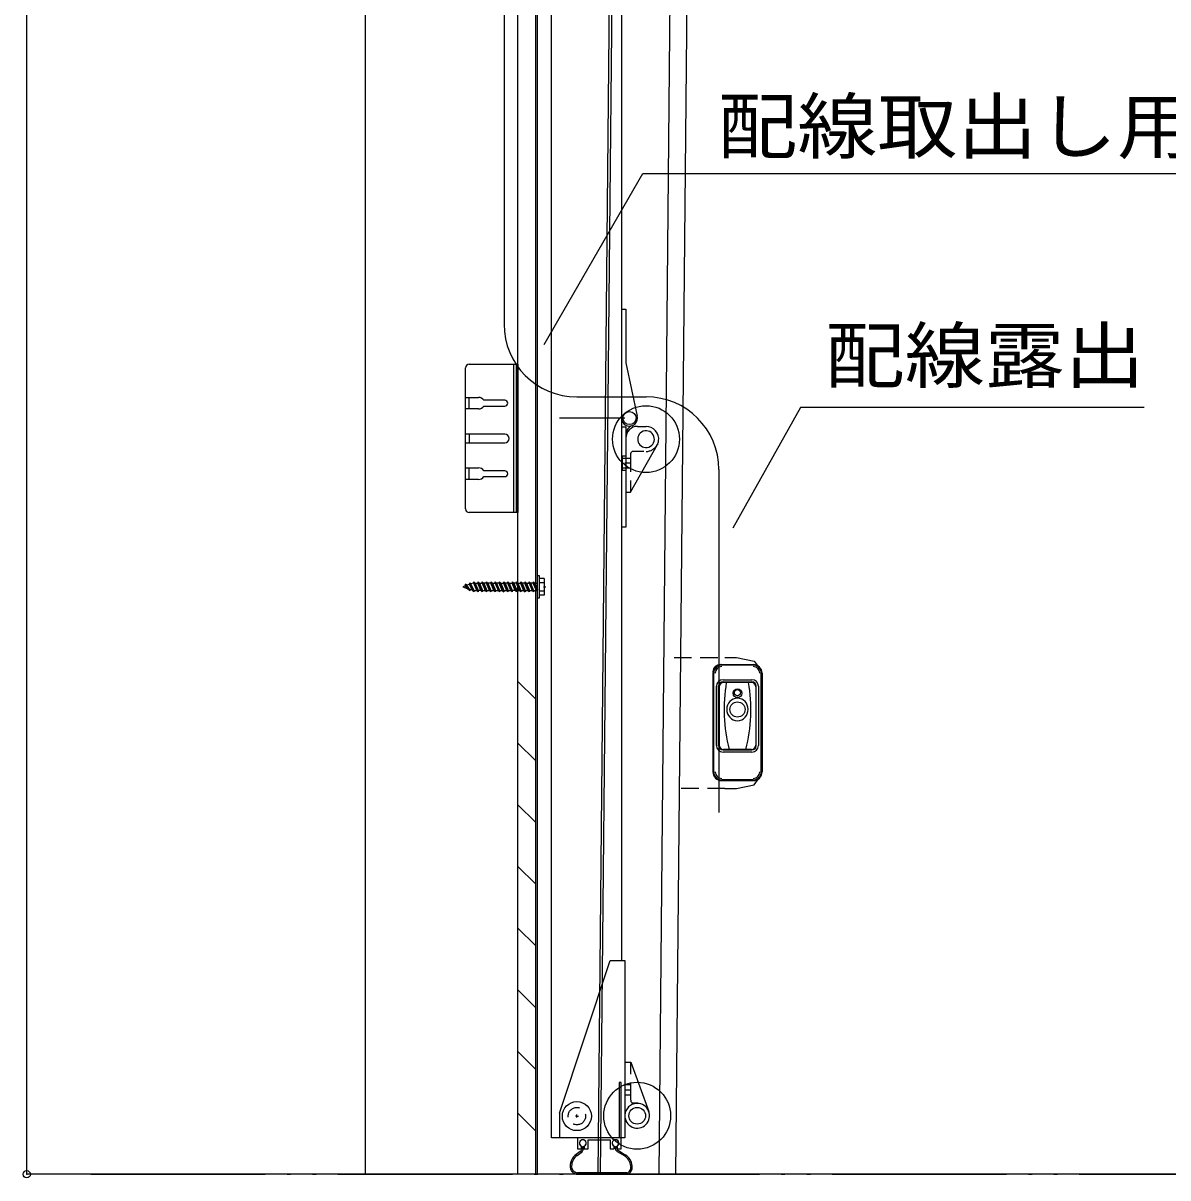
# Model space of a CAD drawing. Units: millimetres, scale not verified. Extents: x -11000 to 565, y -4772 to 3349.
# Drawn here: x -10937 to -10150, y -297 to 497 of the extents above; entities that cross this region are included whole.
import ezdxf
from ezdxf.enums import TextEntityAlignment as Align

# ---------------------------------------------------------------- set-up
doc = ezdxf.new("R2010")
doc.units = ezdxf.units.MM
doc.header["$LTSCALE"] = 10
doc.header["$PDMODE"] = 32
doc.header["$PDSIZE"] = 5
doc.linetypes.add('DASHED1', pattern=[1.8, 1.2, -0.6])
doc.linetypes.add('LONG_DASHED_DOUBLE_DOTTED', pattern=[17, 12, -1.5, 0.25, -1.5, 0.25, -1.5])
for name, color, linetype in [('8-1_ADD_LINE', 7, 'Continuous'), ('8-4', 7, 'Continuous'), ('8-5', 7, 'Continuous'), ('8-6', 7, 'Continuous'), ('8-D', 7, 'Continuous'), ('8-E', 7, 'Continuous'), ('8-F', 7, 'Continuous')]:
    doc.layers.add(name, color=color, linetype=linetype)
doc.styles.add('ＭＳ ゴシック', font='')
doc.styles.get('ＭＳ ゴシック').set_extended_font_data('MS Gothic')

msp = doc.modelspace()

# ---------------------------------------------------------------- linework, layer by layer
at = {"layer": '8-1_ADD_LINE'}
for p, q in [((-10702.01, 2704.31), (-10702.01, -294.12)), ((-10585.01, 2704.31), (-10585.01, -294.12)), ((-10597.01, -294.12), (-10597.01, 2155.88)), ((-10585.01, 32.81), (-10597.01, 44.81)), ((-10597.01, 2.38), (-10585.01, -9.62)), ((-10597.01, -40.05), (-10585.01, -52.05)), ((-10585.01, -94.47), (-10597.01, -82.47)), ((-10597.01, -124.9), (-10585.01, -136.9)), ((-10585.01, -179.33), (-10597.01, -167.33)), ((-10597.01, -209.75), (-10585.01, -221.75)), ((-10585.01, -264.18), (-10597.01, -252.18)), ((-6725.23, -294.12), (-10928.63, -294.12))]:
    msp.add_line(p, q, dxfattribs=at)
at = {"layer": '8-1_ADD_LINE', "linetype": 'LONG_DASHED_DOUBLE_DOTTED'}
msp.add_line((-10890.83, -294.12), (-6725.23, -294.12), dxfattribs=at)
at = {"layer": '8-4', "linetype": 'DASHED1'}
for p, q in [((-10489.58, 61.13), (-10454.58, 61.13)), ((-10454.58, -28.87), (-10489.58, -28.87))]:
    msp.add_line(p, q, dxfattribs=at)
at = {"layer": '8-4'}
for p, q in [((-10456.86, 56.42), (-10435.06, 56.42)), ((-10435.11, 55.97), (-10456.81, 55.97)), ((-10462.86, 50.42), (-10462.86, -17.38)), ((-10462.31, -17.43), (-10462.31, 50.47)), ((-10429.61, -17.43), (-10429.61, 50.47)), ((-10429.06, 50.42), (-10429.06, -17.38)), ((-10460.41, 0.67), (-10460.41, 41.47)), ((-10458.91, 0.67), (-10458.91, 41.47)), ((-10458.56, 41.12), (-10458.56, 1.02)), ((-10455.91, 45.97), (-10436.01, 45.97)), ((-10455.91, 44.47), (-10436.01, 44.47)), ((-10436.36, 44.12), (-10455.56, 44.12)), ((-10433.36, 41.12), (-10433.36, 1.02)), ((-10433.01, 0.67), (-10433.01, 41.47)), ((-10431.51, 41.47), (-10431.51, 0.67)), ((-10455.91, -2.33), (-10436.01, -2.33)), ((-10436.01, -3.83), (-10455.91, -3.83)), ((-10436.36, -1.98), (-10455.56, -1.98)), ((-10456.86, -23.38), (-10435.06, -23.38)), ((-10435.11, -22.93), (-10456.81, -22.93))]:
    msp.add_line(p, q, dxfattribs=at)
for points in [[(-10743.63, -294.12), (-10934.89, -294.12), (-10934.89, 2155.88), (-10934.89, 2524.88), (-10743.63, 2524.88)], [(-10454.58, 61.13), (-10446.58, 61.13), (-10434.58, 58.63), (-10432.51, 55.88)], [(-10454.58, -28.87), (-10446.58, -28.87), (-10434.58, -26.37), (-10431.4, -22.12)]]:
    msp.add_lwpolyline(points, dxfattribs=at)
for centre, radius in [((-10445.96, 36.62), 3), ((-10445.96, 37.07), 2.1), ((-10445.96, 25.52), 5.2)]:
    msp.add_circle(centre, radius, dxfattribs=at)
for centre, radius, start, end in [((-10457.86, 51.42), 5, 90, 180), ((-10456.86, 50.42), 6, 90, 180), ((-10456.81, 50.47), 5.5, 90, 180), ((-10435.11, 50.47), 5.5, 0, 90), ((-10435.06, 50.42), 6, 0, 90), ((-10456.81, 50.47), 4.5, 90, 180), ((-10435.11, 50.47), 4.5, 0, 90), ((-10455.91, 41.47), 4.5, 90, 180), ((-10455.91, 41.47), 3, 90, 180), ((-10455.56, 41.12), 3, 90, 180), ((-10345.42, 25.52), 109.79, 170.24585, 194.50639), ((-10546.5, 25.52), 109.79, 345.49361, 9.75415), ((-10436.36, 41.12), 3, 0, 90), ((-10436.01, 41.47), 4.5, 0, 90), ((-10436.01, 41.47), 3, 0, 90), ((-10445.44, 25.52), 7.87, 93.7681, 266.2319), ((-10446.48, 25.52), 7.87, 273.7681, 86.2319), ((-10455.91, 0.67), 4.5, 180, 270), ((-10455.91, 0.67), 3, 180, 270), ((-10455.56, 1.02), 3, 180, 270), ((-10436.36, 1.02), 3, 270, 0), ((-10436.01, 0.67), 3, 270, 0), ((-10436.01, 0.67), 4.5, 270, 0), ((-10456.86, -17.38), 6, 180, 270), ((-10456.81, -17.43), 5.5, 180, 270), ((-10456.81, -17.43), 4.5, 180, 270), ((-10435.11, -17.43), 5.5, 270, 0), ((-10435.11, -17.43), 4.5, 270, 0), ((-10435.06, -17.38), 6, 270, 0)]:
    msp.add_arc(centre, radius, start, end, dxfattribs=at)
msp.add_point((-10934.89, -294.12), dxfattribs=at)
at = {"layer": '8-5'}
for p, q in [((-10583.41, -294.12), (-10583.41, 2505.88)), ((-10541.9, -294.12), (-10519.62, 2007.94)), ((-10518.02, 2007.95), (-10540.3, -294.11)), ((-10499.93, -294.12), (-10478.03, 2007.95)), ((-10466.64, 2007.44), (-10488.53, -294.12))]:
    msp.add_line(p, q, dxfattribs=at)
at = {"layer": '8-6'}
for p, q in [((-10606.54, 2661.87), (-10606.54, 290.46)), ((-10556.54, 240.46), (-10508.77, 240.46)), ((-10458.77, 190.46), (-10458.77, -45.3))]:
    msp.add_line(p, q, dxfattribs=at)
for points in [[(-10579.03, 276.38), (-10511.14, 393.98), (-9700, 393.98)], [(-10166.11, 233.22), (-10402.49, 233.22), (-10449.2, 150.17)]]:
    msp.add_lwpolyline(points, dxfattribs=at)
for centre, start, end in [((-10556.54, 290.46), 180, 270), ((-10508.77, 190.46), 0, 90)]:
    msp.add_arc(centre, 50, start, end, dxfattribs=at)
at = {"layer": '8-D'}
for p, q in [((-10630.22, 111.52), (-10630.18, 112.6)), ((-10626.32, 112.36), (-10624.25, 107.36)), ((-10623.42, 112.36), (-10621.6, 112.36)), ((-10621.6, 112.36), (-10621.48, 113.36)), ((-10621.6, 112.36), (-10619.53, 107.36)), ((-10618.7, 112.36), (-10620.52, 112.36)), ((-10615.78, 112.36), (-10617.62, 112.36)), ((-10614.54, 112.36), (-10612.72, 112.36)), ((-10612.72, 112.36), (-10612.59, 113.36)), ((-10612.72, 112.36), (-10610.65, 107.36)), ((-10609.82, 112.36), (-10611.64, 112.36)), ((-10608.74, 112.36), (-10606.92, 112.36)), ((-10606.92, 112.36), (-10606.79, 113.36)), ((-10606.92, 112.36), (-10604.85, 107.36)), ((-10604.02, 112.36), (-10605.84, 112.36)), ((-10602.94, 112.36), (-10601.09, 112.36)), ((-10599.85, 112.36), (-10600.81, 113.36)), ((-10598.03, 112.36), (-10599.85, 112.36)), ((-10596.95, 112.36), (-10595.13, 112.36)), ((-10595.13, 112.36), (-10595.01, 113.36)), ((-10595.13, 112.36), (-10593.06, 107.36)), ((-10592.23, 112.36), (-10594.05, 112.36)), ((-10591.15, 112.36), (-10589.33, 112.36)), ((-10589.33, 112.36), (-10589.21, 113.36)), ((-10589.33, 112.36), (-10587.26, 107.36)), ((-10586.41, 112.36), (-10588.25, 112.36)), ((-10585.31, 112.36), (-10583.41, 112.36)), ((-10578.91, 115.64), (-10582.41, 115.64)), ((-10582.41, 112.75), (-10578.91, 112.75)), ((-10630.3, 108.22), (-10632.03, 110.88)), ((-10616.63, 107.36), (-10615.68, 106.36)), ((-10601.95, 107.36), (-10600.99, 106.36)), ((-10598.86, 107.36), (-10600.86, 107.36)), ((-10582.41, 106.98), (-10578.91, 106.98)), ((-10579.43, 109.88), (-10577.69, 109.88))]:
    msp.add_line(p, q, dxfattribs=at)
for points in [[(-10630.22, 111.52), (-10632.03, 110.88), (-10633.08, 111.56), (-10630.18, 107.12), (-10631.86, 108.78), (-10633, 110.53), (-10633.08, 111.56)], [(-10630.22, 111.52), (-10628.37, 107.54), (-10627.28, 106.36)], [(-10627.38, 112.36), (-10627.88, 112.36), (-10629.28, 111.86), (-10630.18, 112.6), (-10627.28, 106.36), (-10627.19, 107.36), (-10629.28, 111.86)], [(-10625.33, 107.36), (-10627.38, 112.31), (-10627.28, 113.36)], [(-10622.43, 107.36), (-10624.25, 107.36), (-10624.38, 106.36), (-10627.28, 113.36), (-10626.32, 112.36), (-10624.5, 112.36)], [(-10624.38, 113.36), (-10623.42, 112.36), (-10621.35, 107.36), (-10621.48, 106.36)], [(-10621.35, 107.36), (-10619.53, 107.36), (-10618.58, 106.36), (-10621.48, 113.36), (-10620.52, 112.36), (-10618.45, 107.36), (-10618.58, 106.36)], [(-10618.45, 107.36), (-10616.63, 107.36), (-10618.7, 112.36), (-10618.58, 113.36), (-10617.62, 112.36), (-10615.55, 107.36), (-10615.68, 106.36), (-10618.58, 113.36)], [(-10613.55, 107.36), (-10615.6, 112.31), (-10615.49, 113.36)], [(-10615.55, 107.36), (-10613.55, 107.36), (-10612.59, 106.36), (-10615.49, 113.36), (-10614.54, 112.36), (-10612.46, 107.36), (-10612.59, 106.36)], [(-10612.46, 107.36), (-10610.65, 107.36), (-10609.69, 106.36), (-10612.59, 113.36), (-10611.64, 112.36), (-10609.56, 107.36), (-10609.69, 106.36)], [(-10607.75, 107.36), (-10609.82, 112.36), (-10609.69, 113.36)], [(-10609.56, 107.36), (-10607.75, 107.36), (-10606.79, 106.36), (-10609.69, 113.36), (-10608.74, 112.36), (-10606.66, 107.36), (-10606.79, 106.36)], [(-10606.66, 107.36), (-10604.85, 107.36), (-10603.89, 106.36), (-10606.79, 113.36), (-10605.84, 112.36), (-10603.76, 107.36), (-10603.89, 106.36)], [(-10603.76, 107.36), (-10601.95, 107.36), (-10604.02, 112.36), (-10603.89, 113.36), (-10602.94, 112.36), (-10600.86, 107.36), (-10600.99, 106.36), (-10603.89, 113.36)], [(-10599.85, 112.36), (-10597.78, 107.36), (-10597.91, 106.36)], [(-10595.96, 107.36), (-10598.03, 112.36), (-10597.91, 113.36)], [(-10597.78, 107.36), (-10595.96, 107.36), (-10595.01, 106.36), (-10597.91, 113.36), (-10596.95, 112.36), (-10594.88, 107.36), (-10595.01, 106.36)], [(-10594.88, 107.36), (-10593.06, 107.36), (-10592.11, 106.36), (-10595.01, 113.36), (-10594.05, 112.36), (-10591.98, 107.36), (-10592.11, 106.36)], [(-10590.16, 107.36), (-10592.23, 112.36), (-10592.11, 113.36)], [(-10591.98, 107.36), (-10590.16, 107.36), (-10589.21, 106.36), (-10592.11, 113.36), (-10591.15, 112.36), (-10589.08, 107.36), (-10589.21, 106.36)], [(-10589.08, 107.36), (-10587.26, 107.36), (-10586.31, 106.36), (-10589.21, 113.36), (-10588.25, 112.36), (-10586.18, 107.36), (-10586.31, 106.36)], [(-10584.18, 107.36), (-10586.41, 112.36), (-10586.31, 113.36)], [(-10586.18, 107.36), (-10584.18, 107.36), (-10583.41, 106.86), (-10586.31, 113.36), (-10585.31, 112.36), (-10583.41, 108.09)], [(-10578.91, 115.64), (-10578.91, 104.09), (-10582.41, 104.09)], [(-10633, 110.53), (-10634.88, 109.86), (-10631.86, 108.78)], [(-10627.88, 107.36), (-10630.3, 108.22), (-10630.18, 107.12)], [(-10627.19, 107.36), (-10625.33, 107.36), (-10624.38, 106.36)]]:
    msp.add_lwpolyline(points, dxfattribs=at)
for points in [[(-10624.38, 113.36), (-10621.48, 106.36), (-10622.43, 107.36), (-10624.5, 112.36)], [(-10600.91, 112.31), (-10600.81, 113.36), (-10597.91, 106.36), (-10598.86, 107.36)], [(-10582.41, 102.11), (-10583.41, 102.11), (-10583.41, 117.61), (-10582.41, 117.61)]]:
    msp.add_lwpolyline(points, close=True, dxfattribs=at)
at = {"layer": '8-E'}
for p, q in [((-10630.51, 262.88), (-10597.01, 262.88)), ((-10600.01, 262.88), (-10600.01, 160.88)), ((-10598.01, 160.88), (-10598.01, 262.88)), ((-10633.01, 163.38), (-10633.01, 260.38)), ((-10633.01, 240.13), (-10624.01, 240.13)), ((-10630.51, 232.13), (-10630.51, 240.13)), ((-10624.01, 232.13), (-10633.01, 232.13)), ((-10606.01, 238.13), (-10620.54, 238.13)), ((-10620.54, 234.13), (-10606.01, 234.13)), ((-10606.01, 214.88), (-10633.01, 214.88)), ((-10630.51, 214.88), (-10630.51, 208.88)), ((-10633.01, 208.88), (-10606.01, 208.88)), ((-10633.01, 191.63), (-10624.01, 191.63)), ((-10630.51, 183.63), (-10630.51, 191.63)), ((-10624.01, 183.63), (-10633.01, 183.63)), ((-10606.01, 189.63), (-10620.54, 189.63)), ((-10620.54, 185.63), (-10606.01, 185.63))]:
    msp.add_line(p, q, dxfattribs=at)
msp.add_lwpolyline([(-10597.01, 262.88), (-10597.01, 160.88), (-10630.51, 160.88)], dxfattribs=at)
for centre, radius, start, end in [((-10630.51, 260.38), 2.5, 90, 180), ((-10624.01, 236.13), 4, 30, 90), ((-10624.01, 236.13), 4, 270, 330), ((-10606.01, 236.13), 2, 270, 90), ((-10606.01, 211.88), 3, 270, 90), ((-10624.01, 187.63), 4, 30, 90), ((-10624.01, 187.63), 4, 270, 330), ((-10606.01, 187.63), 2, 270, 90), ((-10630.51, 163.38), 2.5, 180, 270)]:
    msp.add_arc(centre, radius, start, end, dxfattribs=at)
at = {"layer": '8-F'}
for p, q in [((-10523.42, 225.88), (-10568.42, 225.88)), ((-10525.72, 219.88), (-10522.72, 219.88)), ((-10514.72, 220.15), (-10508.87, 220.15)), ((-10500.86, 207.87), (-10501.04, 207.5)), ((-10519.22, 194.88), (-10523.48, 194.88)), ((-10522.72, 189.88), (-10525.02, 189.88)), ((-10523.42, -236.12), (-10519.42, -236.12)), ((-10568.42, -252.18), (-10568.42, -269.12)), ((-10556.42, -254.12), (-10556.42, -253.11)), ((-10556.42, -254.12), (-10557.43, -254.12)), ((-10552.82, -274.97), (-10552.82, -275.97)), ((-10551.82, -275.97), (-10551.82, -274.97)), ((-10530.32, -274.97), (-10530.32, -275.26)), ((-10529.32, -275.26), (-10529.32, -274.97)), ((-10527.86, -277.83), (-10523.16, -280.66)), ((-10554.07, -278.41), (-10556.88, -280.42)), ((-10556.3, -281.23), (-10553.49, -279.23)), ((-10523.67, -281.51), (-10528.38, -278.69)), ((-10561.07, -288.56), (-10561.07, -289.05)), ((-10560.07, -289.05), (-10560.07, -288.56)), ((-10556.69, -293.04), (-10557.23, -292.87)), ((-10522.17, -293.12), (-10556.1, -293.12)), ((-10519.34, -288.46), (-10519.28, -289.11)), ((-10518.29, -289.03), (-10518.34, -288.38)), ((-10557.52, -293.83), (-10556.98, -293.99)), ((-10556.1, -294.12), (-10522.17, -294.12))]:
    msp.add_line(p, q, dxfattribs=at)
at = {"layer": '8-F', "linetype": 'DASHED1'}
for p, q in [((-10519.54, 201.01), (-10519.54, 174.88)), ((-10510.26, 203.01), (-10517.54, 203.01)), ((-10525.02, 198.38), (-10519.54, 198.38)), ((-10519.54, 191.38), (-10525.02, 191.38)), ((-10519.42, -243.25), (-10519.42, -217.12)), ((-10519.42, -232.62), (-10523.42, -232.62)), ((-10519.42, -239.62), (-10523.42, -239.62)), ((-10514.57, -245.25), (-10517.42, -245.25))]:
    msp.add_line(p, q, dxfattribs=at)
at = {"layer": '8-F'}
for points in [[(-10523.42, -147.18), (-10523.42, -269.12), (-10571.07, -269.12), (-10573.92, -269.12), (-10573.92, 2180.88), (-10525.72, 2180.88)], [(-10523.42, 2160.88), (-10523.42, 2180.88), (-10525.72, 2180.88), (-10525.72, -147.18)], [(-10525.72, 300.88), (-10522.72, 300.88), (-10522.72, 263.88), (-10514.9, 227.29)], [(-10522.72, 219.88), (-10522.72, 150.88), (-10525.72, 150.88)], [(-10522.72, 174.88), (-10519.54, 174.88), (-10500.92, 207.72)], [(-10525.02, 189.88), (-10525.02, 199.88), (-10522.72, 199.88)], [(-10568.42, -252.18), (-10533.42, -147.18), (-10523.42, -147.18)], [(-10523.42, -217.12), (-10519.42, -217.12), (-10506.9, -251.04)], [(-10528.82, -274.85), (-10528.82, -276.62), (-10526.07, -276.62), (-10526.07, -231.12), (-10527.32, -231.12), (-10527.32, -269.12)], [(-10556.42, -255.14), (-10556.42, -254.12), (-10555.4, -254.12)], [(-10556.07, -269.12), (-10556.07, -276.62), (-10553.32, -276.62), (-10553.32, -274.85)], [(-10551.32, -274.85), (-10551.32, -276.62), (-10548.57, -276.62), (-10548.57, -270.37), (-10533.57, -270.37), (-10533.57, -276.62), (-10530.82, -276.62), (-10530.82, -274.85)]]:
    msp.add_lwpolyline(points, dxfattribs=at)
for centre, radius in [((-10508.87, 211.4), 23), ((-10520.22, 225.88), 4.5), ((-10514.92, -253.87), 23), ((-10556.42, -254.12), 10), ((-10514.92, -253.87), 5.75)]:
    msp.add_circle(centre, radius, dxfattribs=at)
at = {"layer": '8-F', "linetype": 'DASHED1'}
msp.add_circle((-10556.42, -254.12), 6, dxfattribs=at)
at = {"layer": '8-F'}
for centre, radius, start, end in [((-10520.22, 225.88), 5.5, 180, 16.38488), ((-10515.79, 214.25), 7, 115.86942, 171.82512), ((-10514.72, 212.15), 8, 90, 180), ((-10508.87, 211.4), 5.75, 110.82926, 108.64391), ((-10508.87, 211.4), 5.75, 108.64391, 110.82926), ((-10508.87, 211.4), 8.75, 352.13021, 89.99912), ((-10508.87, 211.4), 8.75, 335.18821, 352.13021), ((-10514.92, -253.87), 8.5, 178.84629, 90.05174), ((-10514.57, -253.87), 8.75, 136.34288, 136.5103), ((-10552.32, -272.72), 2.35, 295.18434, 244.81566), ((-10552.32, -272.72), 2.3, 282.55586, 257.44414), ((-10555.82, -275.97), 3, 305.55361, 0), ((-10555.82, -275.97), 4, 305.55361, 0), ((-10529.82, -272.72), 2.35, 295.18434, 244.81566), ((-10529.82, -272.72), 2.3, 282.55586, 257.44414), ((-10526.32, -275.26), 4, 180, 239.00737), ((-10526.32, -275.26), 3, 180, 239.00737), ((-10551.07, -288.56), 10, 125.55361, 180), ((-10551.07, -288.56), 9, 125.55361, 180), ((-10528.31, -289.23), 9, 4.8739, 59.00737), ((-10528.31, -289.23), 10, 4.8739, 59.00737), ((-10556.07, -289.05), 5, 180, 253.05078), ((-10556.07, -289.05), 4, 180, 253.05078), ((-10556.1, -291.12), 2, 253.05078, 270), ((-10522.17, -291.12), 2, 270, 303.36795), ((-10522.17, -291.12), 3, 270, 303.36795), ((-10523.27, -289.45), 4, 303.36795, 4.8739), ((-10523.27, -289.45), 5, 303.36795, 4.8739), ((-10556.1, -291.12), 3, 253.05078, 270)]:
    msp.add_arc(centre, radius, start, end, dxfattribs=at)
at = {"layer": '8-F', "linetype": 'DASHED1'}
for centre, radius, start, end in [((-10508.93, 211.58), 8.66, 270.39937, 332.67855), ((-10517.54, 201.01), 2, 90, 180), ((-10514.92, -253.87), 8.5, 90.05174, 178.84629), ((-10517.42, -243.25), 2, 180, 270)]:
    msp.add_arc(centre, radius, start, end, dxfattribs=at)

# ---------------------------------------------------------------- texts
at = {"layer": '8-6', "color": 3, "style": 'ＭＳ ゴシック', "width": 1.1}
for s, p in [('配線取出し用電話チッププレート', (-10459.77, 397.2)), ('配線露出', (-10385.89, 239.59))]:
    msp.add_text(s, height=36.66, dxfattribs=at).set_placement(p, align=Align.BOTTOM_LEFT)

doc.saveas('drawing.dxf')
